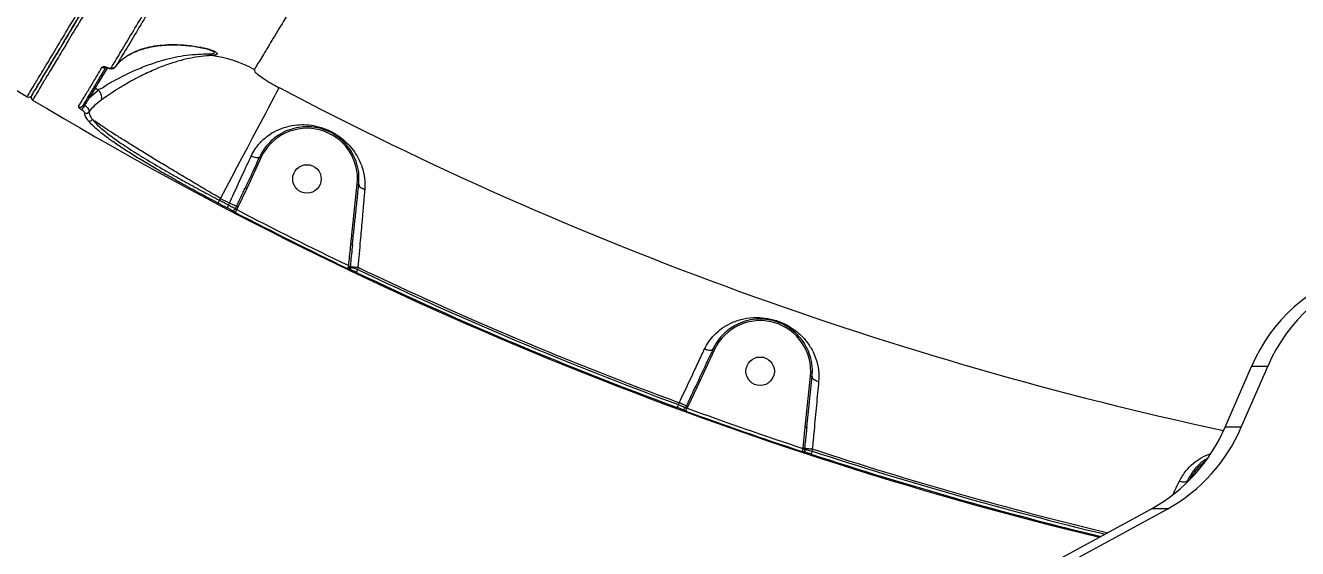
# Model space of a CAD drawing. Header units: millimetres. Extents: x -10374 to 11119, y -8221 to 9433.
# Drawn here: x -873.7 to -471.5, y -2651.2 to -2485.7 of the extents above; entities that cross this region are included whole.
import ezdxf

# ---------------------------------------------------------------- set-up
doc = ezdxf.new("R2010")
doc.units = ezdxf.units.MM
for name, color, linetype in [('DIKOM_ОБЪЕКТ', 7, 'Continuous'), ('DIKOM_РАЗМЕР_ЗОНА', 7, 'Continuous'), ('DIKOM_РАЗМЕР_ОБЪЕКТА', 7, 'Continuous')]:
    doc.layers.add(name, color=color, linetype=linetype)
doc.styles.add('style1', font='arial.ttf', dxfattribs={"width": 0.8})
doc.dimstyles.new('1-50', dxfattribs={"dimtxt": 300, "dimasz": 200, "dimexe": 100, "dimexo": 0, "dimgap": 100, "dimtad": 0, "dimdec": 0, "dimtxsty": 'style1', "dimcen": 0, "dimclrd": 7, "dimclre": 7, "dimadec": 1, "dimazin": 2, "dimtfac": 1, "dimtdec": 0, "dimtmove": 1, "dimatfit": 3, "dimfxl": 0, "dimlwd": 25, "dimlwe": 18, "dimarcsym": 0})

# ---------------------------------------------------------------- blocks, each defined once
blk = doc.blocks.new('*D16')
at = {"layer": 'Defpoints', "color": 0, "transparency": 16777216}
for p in [(-9045.1, 5161.67), (3694.49, 5161.67), (1813.16, -6719.94)]:
    blk.add_point(p, dxfattribs=at)
at = {"layer": 'DIKOM_РАЗМЕР_ОБЪЕКТА', "color": 7, "lineweight": 18, "transparency": 16777216}
for p, q in [((3694.49, 5161.67), (-9145.1, 5161.67)), ((1813.16, -6719.94), (-9145.1, -6719.94))]:
    blk.add_line(p, q, dxfattribs=at)
at = {"layer": 'DIKOM_РАЗМЕР_ОБЪЕКТА', "color": 7, "lineweight": 25, "transparency": 16777216}
for p, q in [((-9045.1, 4961.67), (-9045.1, -0.45)), ((-9045.1, -6519.94), (-9045.1, -1080.23))]:
    blk.add_line(p, q, dxfattribs=at)
at = {"layer": 'DIKOM_РАЗМЕР_ОБЪЕКТА', "color": 7, "transparency": 16777216}
for points in [[(-9078.43, 4961.67), (-9011.76, 4961.67), (-9045.1, 5161.67)], [(-9078.43, -6519.94), (-9011.76, -6519.94), (-9045.1, -6719.94)]]:
    blk.add_solid(points, dxfattribs=at)
at = {"layer": 'DIKOM_РАЗМЕР_ОБЪЕКТА', "color": 0, "transparency": 16777216, "insert": (-9045.1, -540.34), "char_height": 300, "attachment_point": 5, "rotation": 90, "style": 'style1'}
blk.add_mtext('11900', dxfattribs=at)
blk = doc.blocks.new('*D13')
at = {"layer": 'Defpoints', "color": 0, "transparency": 16777216}
for p in [(-10176.97, 7112.81), (3082.33, 7112.81), (2015.48, -8221.4)]:
    blk.add_point(p, dxfattribs=at)
at = {"layer": 'DIKOM_РАЗМЕР_ЗОНА', "color": 7, "lineweight": 18, "transparency": 16777216}
for p, q in [((3082.33, 7112.81), (-10276.97, 7112.81)), ((2015.48, -8221.4), (-10276.97, -8221.4))]:
    blk.add_line(p, q, dxfattribs=at)
at = {"layer": 'DIKOM_РАЗМЕР_ЗОНА', "color": 7, "lineweight": 25, "transparency": 16777216}
for p, q in [((-10176.97, 6912.81), (-10176.97, -14.41)), ((-10176.97, -8021.4), (-10176.97, -1094.19))]:
    blk.add_line(p, q, dxfattribs=at)
at = {"layer": 'DIKOM_РАЗМЕР_ЗОНА', "color": 7, "transparency": 16777216}
for points in [[(-10210.3, 6912.81), (-10143.64, 6912.81), (-10176.97, 7112.81)], [(-10210.3, -8021.4), (-10143.64, -8021.4), (-10176.97, -8221.4)]]:
    blk.add_solid(points, dxfattribs=at)
at = {"layer": 'DIKOM_РАЗМЕР_ЗОНА', "color": 0, "transparency": 16777216, "insert": (-10176.97, -554.3), "char_height": 300, "attachment_point": 5, "rotation": 90, "style": 'style1'}
blk.add_mtext('15300', dxfattribs=at)

msp = doc.modelspace()

# ---------------------------------------------------------------- linework, layer by layer
at = {"layer": 'DIKOM_ОБЪЕКТ', "color": 7, "linetype": 'Continuous', "lineweight": 15}
for p, q in [((-843.68, -2497.04), (-843.61, -2496.98)), ((-851.64, -2505.57), (-853.49, -2508.64)), ((-853.49, -2508.64), (-850.64, -2506.17)), ((-850.64, -2506.17), (-851.64, -2505.57)), ((-850.64, -2506.17), (-850.64, -2506.18)), ((-799.14, -2527.45), (-803.71, -2537.29)), ((-803.71, -2537.29), (-806.49, -2543.17)), ((-770.8, -2555.06), (-768.75, -2535.88)), ((-811.95, -2540.47), (-812.29, -2541.04)), ((-809.45, -2542.53), (-809.18, -2541.93)), ((-807.27, -2543.67), (-806.94, -2542.97)), ((-806.49, -2543.17), (-806.87, -2543.98)), ((-770.99, -2561.97), (-771.02, -2562.2)), ((-768.54, -2562.23), (-768.62, -2562.92)), ((-655.86, -2588.27), (-661.49, -2600.4)), ((-494.41, -2612.79), (-486.05, -2593.59)), ((-489.28, -2612.79), (-480.92, -2593.59)), ((-480.92, -2593.59), (-486.05, -2593.59)), ((-627.18, -2612.75), (-625.47, -2596.7)), ((-661.49, -2600.4), (-664.28, -2606.29)), ((-667.24, -2605.65), (-666.96, -2605.05)), ((-664.97, -2606.62), (-664.72, -2606.08)), ((-664.28, -2606.29), (-664.49, -2606.76)), ((-627.84, -2619.37), (-627.18, -2612.75)), ((-489.28, -2612.79), (-494.41, -2612.79)), ((-627.85, -2619.5), (-627.84, -2619.37)), ((-627.35, -2619.42), (-627.39, -2619.82)), ((-624.9, -2619.68), (-624.97, -2620.35)), ((-506.31, -2629.66), (-506.55, -2630.17)), ((-547.23, -2654.76), (-517.68, -2638.6)), ((-542.1, -2654.76), (-512.55, -2638.6)), ((-512.55, -2638.6), (-517.68, -2638.6))]:
    msp.add_line(p, q, dxfattribs=at)
at = {"layer": 'DIKOM_ОБЪЕКТ', "color": 7, "linetype": 'Continuous', "lineweight": 15, "flags": 128}
for points in [[(-847.82, -2499.21), (-848.69, -2500.65), (-849.78, -2502.47), (-850.77, -2504.13), (-851.64, -2505.57)], [(-811.95, -2540.47), (-810.17, -2537.1), (-808.41, -2533.75), (-806.68, -2530.47), (-805, -2527.28), (-803.38, -2524.2), (-801.84, -2521.28), (-800.39, -2518.53), (-799.05, -2515.98), (-797.82, -2513.66), (-796.73, -2511.58), (-795.77, -2509.76), (-794.96, -2508.22), (-794.31, -2506.98), (-793.81, -2506.04), (-793.48, -2505.42)], [(-768.75, -2535.88), (-768.66, -2535.89), (-768.56, -2535.9), (-768.48, -2535.91), (-768.4, -2535.92), (-768.34, -2535.92), (-768.29, -2535.93), (-768.27, -2535.93), (-768.26, -2535.93)], [(-809.45, -2542.53), (-809.54, -2542.7), (-809.63, -2542.86), (-809.71, -2543.01), (-809.78, -2543.14), (-809.83, -2543.25), (-809.88, -2543.33), (-809.91, -2543.39), (-809.92, -2543.41)], [(-806.94, -2542.97), (-807.04, -2542.92), (-807.21, -2542.84), (-807.43, -2542.74), (-807.71, -2542.61), (-808.04, -2542.46), (-808.4, -2542.29), (-808.78, -2542.11), (-809.18, -2541.93)], [(-806.87, -2543.98), (-806.96, -2544.15), (-807.04, -2544.31), (-807.12, -2544.47), (-807.19, -2544.6), (-807.25, -2544.71), (-807.29, -2544.79), (-807.32, -2544.85), (-807.33, -2544.87)], [(-806.49, -2543.17), (-806.57, -2543.14), (-806.65, -2543.1), (-806.72, -2543.07), (-806.79, -2543.04), (-806.84, -2543.01), (-806.89, -2542.99), (-806.92, -2542.98), (-806.94, -2542.97)], [(-770.8, -2555.06), (-770.7, -2555.07), (-770.61, -2555.08), (-770.52, -2555.09), (-770.44, -2555.09), (-770.38, -2555.1), (-770.34, -2555.11), (-770.31, -2555.11), (-770.3, -2555.11)], [(-771.25, -2561.94), (-771.3, -2562.1), (-771.34, -2562.26), (-771.36, -2562.41), (-771.36, -2562.54), (-771.35, -2562.66), (-771.32, -2562.76), (-771.27, -2562.84), (-771.21, -2562.89)], [(-771.25, -2561.94), (-771.2, -2561.95), (-771.16, -2561.95), (-771.12, -2561.96), (-771.08, -2561.96), (-771.05, -2561.96), (-771.03, -2561.96), (-771.01, -2561.97), (-770.99, -2561.97)], [(-770.99, -2561.97), (-770.88, -2561.98), (-770.7, -2562), (-770.45, -2562.03), (-770.15, -2562.06), (-769.79, -2562.1), (-769.4, -2562.14), (-768.98, -2562.18), (-768.54, -2562.23)], [(-655.86, -2588.27), (-655.95, -2588.23), (-656.03, -2588.19), (-656.11, -2588.16), (-656.18, -2588.12), (-656.23, -2588.1), (-656.28, -2588.08), (-656.3, -2588.07), (-656.31, -2588.06)], [(-625.47, -2596.7), (-625.37, -2596.71), (-625.28, -2596.72), (-625.19, -2596.73), (-625.12, -2596.74), (-625.06, -2596.75), (-625.01, -2596.75), (-624.98, -2596.75), (-624.97, -2596.75)], [(-661.49, -2600.4), (-661.58, -2600.35), (-661.66, -2600.31), (-661.74, -2600.28), (-661.81, -2600.25), (-661.87, -2600.22), (-661.91, -2600.2), (-661.93, -2600.19), (-661.94, -2600.18)], [(-667.24, -2605.65), (-667.3, -2605.82), (-667.37, -2606), (-667.43, -2606.16), (-667.48, -2606.3), (-667.52, -2606.41), (-667.55, -2606.5), (-667.57, -2606.56), (-667.58, -2606.58)], [(-664.72, -2606.08), (-664.82, -2606.04), (-664.99, -2605.96), (-665.21, -2605.86), (-665.49, -2605.73), (-665.82, -2605.57), (-666.18, -2605.41), (-666.56, -2605.23), (-666.96, -2605.05)], [(-627.18, -2612.75), (-627.08, -2612.76), (-626.99, -2612.77), (-626.9, -2612.78), (-626.83, -2612.79), (-626.76, -2612.8), (-626.72, -2612.8), (-626.69, -2612.8), (-626.68, -2612.8)], [(-627.35, -2619.42), (-627.24, -2619.43), (-627.06, -2619.45), (-626.81, -2619.48), (-626.5, -2619.51), (-626.15, -2619.55), (-625.75, -2619.59), (-625.33, -2619.63), (-624.9, -2619.68)], [(-624.97, -2620.35), (-625.03, -2620.53), (-625.09, -2620.7), (-625.14, -2620.87), (-625.19, -2621.01), (-625.22, -2621.13), (-625.25, -2621.22), (-625.27, -2621.27), (-625.28, -2621.3)]]:
    msp.add_lwpolyline(points, dxfattribs=at)
at = {"layer": 'DIKOM_ОБЪЕКТ', "color": 7, "linetype": 'Continuous', "lineweight": 15}
for centre in [(-784.67, -2534.28), (-641.39, -2595.1)]:
    msp.add_circle(centre, 4.5, dxfattribs=at)
for centre, radius, start, end in [((-249.06, -1471.64), 1210, 208.04739, 238.95261), ((-814.45, -2493.44), 1.87, 224.5844, 255.3595), ((-820.52, -2535.3), 40.44, 61.6761, 82.0483), ((-848.89, -2498.11), 1, 239.0024, 301.8079), ((-847.83, -2499), 0.0772, 171.8259, 232.6207), ((-845.95, -2498.17), 0.977, 238.3737, 324.91), ((-851.45, -2505.16), 0.454, 157.2264, 245.4291), ((-249.06, -1471.64), 1168.37, 242.22698, 257.85395), ((-872.59, -2507.44), 1, 238.9526, 329), ((-872.59, -2507.44), 1, 238.9348, 329.016), ((-870.88, -2508.47), 1, 149, 239.0474), ((-870.88, -2508.47), 1, 149.0264, 239.0226), ((-249.06, -1471.64), 1210, 239.04739, 256.37406), ((-853.3, -2508.23), 0.454, 157.1991, 245.3758), ((-856.4, -2510.6), 0.994, 239.3135, 328.5977), ((-857.89, -2509.96), 3.1, 308.5223, 341.3736), ((-854.42, -2512.46), 1.01, 240.3154, 326.2404), ((-853.34, -2514.97), 1.02, 243.6083, 327.7198), ((-784.67, -2534.28), 16, 354.2734, 154.7266), ((-713.6, -2342.7), 203.59, 245.0143, 245.155), ((-654.75, -2216.01), 354.14, 245.0442, 245.1251), ((-958.22, -2464.78), 164.65, 332.0625, 332.4102), ((-249.06, -1471.64), 1208.65, 242.22521, 242.37685), ((-249.06, -1471.64), 1208, 242.22698, 242.37538), ((-249.06, -1471.64), 1209.65, 242.22521, 242.37685), ((-808.18, -2543.25), 1, 243.2943, 334.975), ((-249.06, -1471.64), 1209.75, 242.51743, 244.39379), ((-249.06, -1471.64), 1208.75, 242.51743, 244.39379), ((-708.4, -2592.45), 70.17, 153.9805, 154.7966), ((-770.03, -2562.31), 0.995, 173.4743, 243.8341), ((-1171.07, -2371.83), 445.52, 334.4712, 334.5997), ((-249.06, -1471.64), 1209.65, 244.54093, 249.75788), ((-249.06, -1471.64), 1208.65, 244.54093, 249.75788), ((-249.06, -1471.64), 1208, 244.52992, 249.76044), ((-437.46, -2614.14), 52.77, 106.3818, 157.0723), ((-432.33, -2614.14), 52.77, 106.3818, 157.0723), ((-641.39, -2595.1), 16, 354.2734, 154.7266), ((-665.88, -2606.2), 0.999, 250.5997, 335.1371), ((-933.74, -2508.66), 286.56, 339.7815, 339.9814), ((-249.06, -1471.64), 1209.75, 249.89821, 251.73697), ((-605.59, -2479.31), 139.88, 244.9942, 245.1962), ((-249.06, -1471.64), 1208.75, 249.89821, 251.73697), ((-543.74, -2591.7), 53.65, 299.0605, 336.8469), ((-538.62, -2591.69), 53.66, 299.0615, 336.8447), ((-190.7, -2764.34), 460.52, 161.6693, 161.7936), ((-657.7, -2902), 284.21, 83.8702, 83.9696), ((-626.4, -2619.93), 0.998, 173.6821, 251.0991), ((-249.06, -1471.64), 1209.65, 251.87943, 256.392), ((-249.06, -1471.64), 1208.65, 251.87943, 256.44411), ((-249.06, -1471.64), 1208, 251.87275, 256.47859), ((-491.39, -2636.7), 16, 125.5067, 153.3995), ((-516.07, -2651.11), 23.56, 64.6402, 65.5455)]:
    msp.add_arc(centre, radius, start, end, dxfattribs=at)
for points, knots in [([(-873.11, -2508.29), (-873.08, -2508.25), (-873, -2508.12), (-872.33, -2506.99), (-870.92, -2504.65), (-868.83, -2501.17), (-866.04, -2496.53), (-862.55, -2490.72), (-858.43, -2483.86), (-853.71, -2476.01), (-848.43, -2467.22), (-842.51, -2457.37), (-835.94, -2446.43), (-828.73, -2434.43), (-821.03, -2421.61), (-812.88, -2408.06), (-804.34, -2393.84), (-795.25, -2378.72), (-785.64, -2362.72), (-775.52, -2345.88), (-765.23, -2328.76), (-754.84, -2311.46), (-744.4, -2294.08), (-733.61, -2276.13), (-722.5, -2257.64), (-711.09, -2238.65), (-699.48, -2219.33), (-687.7, -2199.73), (-675.79, -2179.9), (-663.7, -2159.78), (-651.48, -2139.44), (-639.15, -2118.92), (-627, -2098.7), (-615.06, -2078.82), (-603.36, -2059.35), (-591.71, -2039.97), (-580.16, -2020.74), (-568.75, -2001.75), (-558.37, -1984.48), (-551.93, -1973.77), (-549.08, -1969.03)], [0, 0, 0, 0, 0.015651, 0.042167, 0.068704, 0.09522, 0.122506, 0.149814, 0.177101, 0.203617, 0.230153, 0.256669, 0.283955, 0.311264, 0.33855, 0.365066, 0.391602, 0.418118, 0.445404, 0.472713, 0.499999, 0.52556, 0.551139, 0.576701, 0.60295, 0.629218, 0.655467, 0.681983, 0.708519, 0.735035, 0.762322, 0.78963, 0.816916, 0.843432, 0.869969, 0.896485, 0.923771, 0.951079, 0.978366, 1, 1, 1, 1]), ([(-871.74, -2507.95), (-871.71, -2507.91), (-871.63, -2507.78), (-870.94, -2506.63), (-869.49, -2504.22), (-867.36, -2500.67), (-864.57, -2496.03), (-861.13, -2490.3), (-857.05, -2483.51), (-852.32, -2475.63), (-846.95, -2466.7), (-840.98, -2456.77), (-834.43, -2445.87), (-827.34, -2434.05), (-819.7, -2421.36), (-811.55, -2407.78), (-802.88, -2393.35), (-793.74, -2378.14), (-784.17, -2362.22), (-774.21, -2345.64), (-763.9, -2328.47), (-753.23, -2310.72), (-742.24, -2292.43), (-730.96, -2273.66), (-719.45, -2254.5), (-707.76, -2235.04), (-695.92, -2215.34), (-683.95, -2195.42), (-671.87, -2175.32), (-659.72, -2155.1), (-647.57, -2134.87), (-635.46, -2114.72), (-624.19, -2095.96), (-613.77, -2078.62), (-604.19, -2062.68), (-594.72, -2046.92), (-585.27, -2031.18), (-575.86, -2015.52), (-566.52, -1999.98), (-557.36, -1984.74), (-551.44, -1974.89), (-548.48, -1969.97)], [0, 0, 0, 0, 0.015652, 0.042489, 0.069411, 0.096375, 0.12334, 0.150262, 0.177099, 0.203936, 0.230857, 0.257822, 0.284787, 0.311708, 0.338545, 0.365382, 0.392304, 0.419269, 0.446234, 0.473155, 0.499992, 0.526829, 0.553751, 0.580716, 0.60768, 0.634602, 0.661439, 0.688276, 0.715198, 0.742163, 0.769127, 0.796049, 0.822886, 0.844632, 0.8664, 0.888169, 0.909915, 0.932423, 0.954957, 0.977491, 1, 1, 1, 1]), ([(-548.48, -1969.97), (-551.32, -1974.7), (-557.69, -1985.29), (-567.93, -2002.33), (-579.15, -2021), (-590.63, -2040.11), (-602.31, -2059.56), (-614.15, -2079.25), (-626.1, -2099.14), (-638.15, -2119.19), (-650.27, -2139.36), (-662.42, -2159.6), (-674.56, -2179.79), (-686.62, -2199.87), (-698.42, -2219.5), (-709.94, -2238.67), (-721.17, -2257.36), (-732.22, -2275.76), (-743.06, -2293.8), (-753.63, -2311.38), (-764.02, -2328.68), (-774.21, -2345.64), (-784.17, -2362.22), (-793.74, -2378.14), (-802.88, -2393.35), (-811.55, -2407.78), (-819.7, -2421.36), (-827.34, -2434.05), (-834.43, -2445.87), (-840.98, -2456.77), (-846.95, -2466.7), (-852.32, -2475.63), (-856.75, -2483.01), (-860.37, -2489.04), (-863.31, -2493.93), (-865.82, -2498.11), (-867.93, -2501.61), (-869.6, -2504.39), (-870.81, -2506.4), (-871.57, -2507.68), (-871.68, -2507.86), (-871.74, -2507.95)], [0, 0, 0, 0, 0.021635, 0.048472, 0.075394, 0.102359, 0.129323, 0.156245, 0.183082, 0.209919, 0.236841, 0.263805, 0.29077, 0.317692, 0.344529, 0.370377, 0.3963, 0.422262, 0.448224, 0.474147, 0.499995, 0.526832, 0.553754, 0.580718, 0.607683, 0.634605, 0.661441, 0.688278, 0.7152, 0.742165, 0.769129, 0.796051, 0.822888, 0.844633, 0.866402, 0.88817, 0.909915, 0.932424, 0.954958, 0.977491, 1, 1, 1, 1]), ([(-547.37, -1970.05), (-549.43, -1973.48), (-555.01, -1982.77), (-564.4, -1998.39), (-575.58, -2017.01), (-587.04, -2036.08), (-598.71, -2055.5), (-610.54, -2075.19), (-622.49, -2095.08), (-634.55, -2115.15), (-646.69, -2135.35), (-658.88, -2155.63), (-671.05, -2175.9), (-683.15, -2196.04), (-695.15, -2216.01), (-707.02, -2235.76), (-718.74, -2255.27), (-730.28, -2274.48), (-741.59, -2293.29), (-752.6, -2311.63), (-763.3, -2329.42), (-773.64, -2346.63), (-783.62, -2363.24), (-793.21, -2379.21), (-802.37, -2394.45), (-811.06, -2408.91), (-819.24, -2422.52), (-826.89, -2435.25), (-834, -2447.09), (-840.57, -2458.02), (-846.55, -2467.98), (-851.93, -2476.93), (-856.45, -2484.45), (-860.21, -2490.71), (-863.3, -2495.86), (-865.92, -2500.21), (-868.03, -2503.73), (-869.64, -2506.41), (-870.73, -2508.22), (-871.3, -2509.16), (-871.37, -2509.28), (-871.39, -2509.33)], [0, 0, 0, 0, 0.015653, 0.04249, 0.069411, 0.096376, 0.123341, 0.150263, 0.1771, 0.203937, 0.230859, 0.257823, 0.284788, 0.31171, 0.338547, 0.365384, 0.392306, 0.41927, 0.446235, 0.473157, 0.499994, 0.526831, 0.553752, 0.580717, 0.607682, 0.634604, 0.661441, 0.688278, 0.715199, 0.742164, 0.769129, 0.79605, 0.822887, 0.845967, 0.869168, 0.892397, 0.915626, 0.938828, 0.961588, 0.984348, 1, 1, 1, 1]), ([(-533.72, -2060.52), (-536.82, -2065.54), (-543.02, -2075.6), (-552.5, -2091.01), (-562.09, -2106.61), (-571.9, -2122.6), (-581.93, -2138.94), (-592.14, -2155.62), (-602.38, -2172.35), (-612.95, -2189.65), (-623.85, -2207.5), (-635.04, -2225.83), (-646.14, -2244.05), (-657.11, -2262.06), (-667.9, -2279.78), (-678.45, -2297.12), (-688.75, -2314.06), (-698.78, -2330.57), (-708.53, -2346.63), (-717.96, -2362.15), (-727.01, -2377.07), (-735.66, -2391.32), (-743.87, -2404.87), (-751.65, -2417.7), (-758.99, -2429.8), (-765.84, -2441.1), (-772.18, -2451.56), (-778.08, -2461.31), (-783.5, -2470.26), (-788.4, -2478.35), (-792.66, -2485.39), (-796.25, -2491.32), (-799.23, -2496.23), (-800.63, -2498.54), (-801.33, -2499.7)], [0, 0, 0, 0, 0.027767, 0.055566, 0.083366, 0.111132, 0.140037, 0.16898, 0.197923, 0.226828, 0.258637, 0.290548, 0.32251, 0.354472, 0.386382, 0.418191, 0.449896, 0.4817, 0.513556, 0.545411, 0.577215, 0.608919, 0.640547, 0.672276, 0.704055, 0.735834, 0.767563, 0.799191, 0.832594, 0.866026, 0.899429, 0.932943, 0.966486, 1, 1, 1, 1]), ([(-846.47, -2499), (-845.47, -2497.34), (-843.47, -2494.01), (-839.99, -2488.23), (-836.2, -2481.92), (-833.36, -2477.2), (-831.95, -2474.84)], [0, 0, 0, 0, 0.249097, 0.498194, 0.749096, 1, 1, 1, 1]), ([(-830.67, -2474.63), (-832.07, -2476.96), (-834.88, -2481.64), (-838.66, -2487.93), (-842.14, -2493.72), (-844.15, -2497.06), (-845.15, -2498.73)], [0, 0, 0, 0, 0.249097, 0.498194, 0.749097, 1, 1, 1, 1]), ([(-845.15, -2498.73), (-844.69, -2498.15), (-843.72, -2496.96), (-841.8, -2495.45), (-839.48, -2494.14), (-836.78, -2493.09), (-833.75, -2492.34), (-830.43, -2491.88), (-826.78, -2491.73), (-822.73, -2491.9), (-819.58, -2492.42), (-818, -2492.67)], [0, 0, 0, 0, 0.107956, 0.221263, 0.33457, 0.449782, 0.564984, 0.67207, 0.779127, 0.889619, 1, 1, 1, 1]), ([(-842.21, -2495.86), (-841.71, -2495.53), (-840.65, -2494.83), (-838.67, -2493.91), (-836.4, -2493.1), (-833.92, -2492.5), (-831.29, -2492.09), (-828.51, -2491.89), (-825.75, -2491.86), (-823.08, -2492.01), (-820.71, -2492.26), (-819.12, -2492.54), (-818.43, -2492.66)], [0, 0, 0, 0, 0.104907, 0.224887, 0.345692, 0.46108, 0.571612, 0.677406, 0.779329, 0.863575, 0.940782, 1, 1, 1, 1]), ([(-818, -2492.67), (-818.03, -2492.68), (-818.18, -2492.7), (-818.32, -2492.67), (-818.42, -2492.64)], [0, 0, 0, 0, 0.210357, 1, 1, 1, 1]), ([(-818.41, -2492.69), (-818.04, -2492.76), (-817.19, -2492.91), (-816.09, -2493.21), (-815.19, -2493.52), (-814.68, -2493.73), (-814.45, -2493.86), (-814.45, -2493.86), (-814.45, -2493.86)], [0, 0, 0, 0, 0.199142, 0.459589, 0.674429, 0.84991, 0.991522, 1, 1, 1, 1]), ([(-818, -2492.67), (-816.9, -2492.94), (-815.37, -2493.3), (-813.95, -2493.91), (-813.21, -2494.33), (-812.9, -2494.75), (-813.35, -2495.1), (-814.34, -2495.19), (-814.92, -2495.25)], [0, 0, 0, 0, 0.303071, 0.416424, 0.529516, 0.668755, 0.80854, 1, 1, 1, 1]), ([(-850.64, -2506.18), (-850.64, -2506.18), (-850.64, -2505.98), (-849.22, -2505.55), (-847.84, -2504.33), (-845.01, -2502.86), (-842.1, -2501.33), (-838.58, -2499.7), (-834.55, -2498.08), (-830.31, -2496.7), (-826.35, -2495.74), (-822.64, -2495.1), (-818.94, -2494.78), (-816.83, -2494.76), (-815.78, -2494.75)], [0, 0, 0, 0, 0.000011, 0.026507, 0.109106, 0.191779, 0.275171, 0.358633, 0.47322, 0.587934, 0.686267, 0.784624, 0.892486, 1, 1, 1, 1]), ([(-814.92, -2495.25), (-815.94, -2495.33), (-817.99, -2495.49), (-821.64, -2496.07), (-825.33, -2496.98), (-829.27, -2498.25), (-833.51, -2499.96), (-837.57, -2501.91), (-841.1, -2503.83), (-844.09, -2505.6), (-846.81, -2507.35), (-848.66, -2508.62), (-849.55, -2509.26), (-849.77, -2509.41)], [0, 0, 0, 0, 0.107136, 0.214582, 0.311345, 0.408087, 0.521758, 0.635291, 0.719257, 0.803171, 0.887815, 0.972401, 1, 1, 1, 1]), ([(-815.78, -2494.75), (-815.19, -2494.74), (-814.2, -2494.73), (-813.77, -2494.44), (-814.01, -2494.12), (-814.39, -2493.92), (-814.47, -2493.88)], [0, 0, 0, 0, 0.3843, 0.655406, 0.928204, 1, 1, 1, 1]), ([(-856.91, -2511.46), (-856.86, -2511.36), (-856.57, -2510.89), (-855.79, -2509.58), (-854.38, -2507.24), (-852.24, -2503.68), (-850.42, -2500.65), (-849.41, -2498.97)], [0, 0, 0, 0, 0.032167, 0.160836, 0.418397, 0.675957, 1, 1, 1, 1]), ([(-848.16, -2498.8), (-848.91, -2500.06), (-850.45, -2502.62), (-852.42, -2505.9), (-854.18, -2508.82), (-855.1, -2510.35), (-855.56, -2511.12)], [0, 0, 0, 0, 0.242268, 0.493921, 0.746961, 1, 1, 1, 1]), ([(-849.41, -2498.97), (-849.39, -2498.94), (-849.31, -2498.83), (-849.07, -2498.72), (-848.65, -2498.73), (-848.27, -2498.83), (-848.03, -2498.94), (-847.9, -2498.99)], [0, 0, 0, 0, 0.095078, 0.471983, 0.715815, 0.85722, 1, 1, 1, 1]), ([(-848.38, -2498.91), (-848.38, -2498.91), (-848.41, -2498.92), (-848.32, -2498.91), (-848.16, -2498.95), (-848.01, -2499), (-847.91, -2499.05), (-847.88, -2499.06)], [0, 0, 0, 0, 0.08385, 0.474112, 0.726554, 0.903804, 1, 1, 1, 1]), ([(-847.9, -2498.99), (-847.79, -2499.04), (-847.55, -2499.15), (-847.18, -2499.24), (-846.78, -2499.25), (-846.56, -2499.14), (-846.48, -2499.03), (-846.47, -2499)], [0, 0, 0, 0, 0.145714, 0.290063, 0.532175, 0.909806, 1, 1, 1, 1]), ([(-847.75, -2499.11), (-847.65, -2499.16), (-847.34, -2499.3), (-846.82, -2499.42), (-846.21, -2499.43), (-845.63, -2499.22), (-845.23, -2498.93), (-845.15, -2498.72), (-845.15, -2498.7)], [0, 0, 0, 0, 0.101056, 0.281774, 0.511468, 0.753534, 0.982748, 1, 1, 1, 1]), ([(-801.33, -2499.7), (-801.32, -2499.89), (-801.3, -2500.28), (-800.01, -2501.43), (-797.98, -2502.85), (-795.67, -2504.24), (-794.11, -2505.08), (-793.48, -2505.42)], [0, 0, 0, 0, 0.209905, 0.42289, 0.638269, 0.855339, 1, 1, 1, 1]), ([(-853.49, -2508.64), (-853.6, -2508.82), (-854.1, -2509.58), (-854.58, -2510.35), (-854.95, -2510.95)], [0, 0, 0, 0, 0.234322, 1, 1, 1, 1]), ([(-849.77, -2509.41), (-850.48, -2509.96), (-851.9, -2511.05), (-853.02, -2512.36), (-853.58, -2513.02)], [0, 0, 0, 0, 0.497861, 1, 1, 1, 1]), ([(-849.77, -2509.41), (-849.75, -2509.38), (-849.69, -2509.26), (-849.56, -2508.92), (-849.49, -2508.32), (-849.66, -2507.53), (-850.05, -2506.77), (-850.44, -2506.37), (-850.64, -2506.18)], [0, 0, 0, 0, 0.034302, 0.136524, 0.352412, 0.568298, 0.784186, 1, 1, 1, 1]), ([(-855.96, -2512.38), (-855.99, -2512.36), (-856.14, -2512.26), (-856.41, -2512.07), (-856.71, -2511.82), (-856.92, -2511.59), (-856.92, -2511.5), (-856.91, -2511.46)], [0, 0, 0, 0, 0.049098, 0.217938, 0.426712, 0.702245, 1, 1, 1, 1]), ([(-854.92, -2513.34), (-854.93, -2513.29), (-854.96, -2513.18), (-855.2, -2512.93), (-855.54, -2512.65), (-855.82, -2512.47), (-855.96, -2512.38)], [0, 0, 0, 0, 0.297483, 0.58905, 0.802811, 1, 1, 1, 1]), ([(-855.56, -2511.12), (-855.52, -2511.07), (-855.46, -2510.99), (-855.31, -2510.92), (-855.16, -2510.9), (-855.05, -2510.91), (-854.99, -2510.93), (-854.96, -2510.94), (-854.95, -2510.95)], [0, 0, 0, 0, 0.348186, 0.649132, 0.844385, 0.934273, 0.969664, 1, 1, 1, 1]), ([(-854.95, -2510.95), (-854.74, -2511.11), (-854.31, -2511.43), (-853.82, -2512), (-853.51, -2512.58), (-853.56, -2512.88), (-853.58, -2513.02)], [0, 0, 0, 0, 0.214679, 0.434781, 0.718812, 1, 1, 1, 1]), ([(-853.79, -2515.88), (-854.14, -2515.39), (-854.84, -2514.42), (-854.89, -2513.7), (-854.92, -2513.34)], [0, 0, 0, 0, 0.496492, 1, 1, 1, 1]), ([(-853.58, -2513.02), (-853.56, -2513.37), (-853.51, -2514.07), (-852.82, -2515.03), (-852.48, -2515.51)], [0, 0, 0, 0, 0.496485, 1, 1, 1, 1]), ([(-812.75, -2541.92), (-814.69, -2540.9), (-818.57, -2538.84), (-823.98, -2535.87), (-828.95, -2533.07), (-833.44, -2530.47), (-837.64, -2527.95), (-841.49, -2525.54), (-844.94, -2523.26), (-847.95, -2521.12), (-850.45, -2519.17), (-852.47, -2517.39), (-853.35, -2516.38), (-853.79, -2515.88)], [0, 0, 0, 0, 0.102186, 0.204365, 0.29249, 0.380892, 0.469011, 0.557401, 0.646077, 0.734466, 0.822882, 0.91158, 1, 1, 1, 1]), ([(-811.95, -2540.47), (-813.53, -2539.54), (-816.7, -2537.69), (-821.39, -2534.9), (-825.99, -2532.16), (-830.42, -2529.49), (-834.62, -2526.94), (-838.54, -2524.53), (-842.13, -2522.3), (-845.34, -2520.27), (-848.11, -2518.49), (-850.41, -2516.96), (-851.76, -2516.02), (-852.36, -2515.59), (-852.48, -2515.51)], [0, 0, 0, 0, 0.087442, 0.174885, 0.263313, 0.352018, 0.440443, 0.52975, 0.619337, 0.70864, 0.798551, 0.888752, 0.978659, 1, 1, 1, 1]), ([(-852.48, -2515.51), (-851.81, -2516.26), (-850.8, -2517.39), (-848.64, -2519.21), (-846.14, -2521.15), (-843.07, -2523.28), (-839.55, -2525.57), (-835.74, -2527.94), (-831.54, -2530.44), (-827.06, -2533), (-822.93, -2535.32), (-818, -2538.02), (-814.2, -2540.03), (-812.29, -2541.04)], [0, 0, 0, 0, 0.130741, 0.198064, 0.265384, 0.396117, 0.46345, 0.530787, 0.661198, 0.728349, 0.795496, 0.896895, 1, 1, 1, 1]), ([(-802.33, -2527.09), (-801.95, -2526.36), (-801.19, -2524.9), (-799.47, -2522.7), (-797.18, -2520.6), (-794.26, -2518.84), (-791.1, -2517.66), (-787.94, -2517.11), (-784.86, -2517.07), (-781.81, -2517.49), (-779.06, -2518.33), (-776.83, -2519.37), (-775.2, -2520.32), (-773.68, -2521.41), (-772.01, -2522.85), (-770.36, -2524.66), (-768.61, -2527.22), (-767.18, -2530.36), (-766.33, -2533.93), (-766.38, -2536.38), (-766.4, -2537.5)], [0, 0, 0, 0, 0.045077, 0.090179, 0.158888, 0.227684, 0.298401, 0.369111, 0.425048, 0.480816, 0.54082, 0.571381, 0.601955, 0.634464, 0.667029, 0.719848, 0.772771, 0.852884, 0.932986, 1, 1, 1, 1]), ([(-768.26, -2535.94), (-768.26, -2535.93), (-768.26, -2534.9), (-768.09, -2532.7), (-768.78, -2529.47), (-769.95, -2526.65), (-771.43, -2524.34), (-772.83, -2522.73), (-774.27, -2521.44), (-775.81, -2520.31), (-777.29, -2519.5), (-779.24, -2518.66), (-781.4, -2518.03), (-784.05, -2517.73), (-786.75, -2517.84), (-789.53, -2518.41), (-792.32, -2519.56), (-794.92, -2521.23), (-796.98, -2523.17), (-798.52, -2525.23), (-799.29, -2526.54), (-799.6, -2527.24), (-799.6, -2527.24)], [0, 0, 0, 0, 0.00005, 0.068789, 0.150685, 0.232577, 0.285125, 0.337534, 0.368494, 0.399365, 0.443488, 0.455883, 0.512444, 0.567508, 0.622782, 0.694929, 0.767099, 0.837762, 0.908341, 0.954171, 0.999977, 1, 1, 1, 1]), ([(-809.18, -2541.93), (-808.25, -2539.91), (-806.36, -2535.82), (-804.07, -2530.85), (-802.76, -2528.01), (-802.33, -2527.09)], [0, 0, 0, 0, 0.395871, 0.803215, 1, 1, 1, 1]), ([(-799.6, -2527.24), (-800.05, -2528.22), (-801.01, -2530.29), (-802.54, -2533.58), (-803.62, -2535.91), (-804.17, -2537.08)], [0, 0, 0, 0, 0.309351, 0.653211, 1, 1, 1, 1]), ([(-799.6, -2527.24), (-799.67, -2527.34), (-799.82, -2527.52), (-800.34, -2527.61), (-801.01, -2527.55), (-801.67, -2527.37), (-802.11, -2527.19), (-802.29, -2527.11), (-802.33, -2527.09)], [0, 0, 0, 0, 0.212334, 0.424719, 0.637051, 0.849433, 0.965553, 1, 1, 1, 1]), ([(-806.94, -2542.97), (-806.8, -2542.66), (-806.1, -2541.15), (-805.16, -2539.2), (-804.38, -2537.54), (-804.17, -2537.08)], [0, 0, 0, 0, 0.153666, 0.768309, 1, 1, 1, 1]), ([(-770.3, -2555.11), (-770.14, -2553.64), (-769.83, -2550.69), (-769.32, -2545.96), (-768.79, -2540.94), (-768.44, -2537.61), (-768.26, -2535.93)], [0, 0, 0, 0, 0.216069, 0.434107, 0.714764, 1, 1, 1, 1]), ([(-766.4, -2537.5), (-766.54, -2539.07), (-766.81, -2542.23), (-767.28, -2547.71), (-767.74, -2553.01), (-768.17, -2557.98), (-768.42, -2560.81), (-768.54, -2562.23)], [0, 0, 0, 0, 0.210645, 0.424749, 0.676212, 0.8374, 1, 1, 1, 1]), ([(-768.26, -2535.94), (-768.25, -2536.09), (-768.22, -2536.41), (-767.83, -2536.87), (-767.26, -2537.23), (-766.73, -2537.42), (-766.45, -2537.49), (-766.4, -2537.5)], [0, 0, 0, 0, 0.246217, 0.492426, 0.738664, 0.958009, 1, 1, 1, 1]), ([(-808.63, -2544.14), (-808.66, -2544.12), (-808.74, -2544.06), (-809.02, -2543.9), (-809.4, -2543.69), (-809.72, -2543.51), (-809.89, -2543.42), (-809.92, -2543.41)], [0, 0, 0, 0, 0.240755, 0.481374, 0.722132, 0.962847, 1, 1, 1, 1]), ([(-809.45, -2542.53), (-809.42, -2542.55), (-809.13, -2542.69), (-808.59, -2542.96), (-807.95, -2543.3), (-807.46, -2543.56), (-807.33, -2543.63), (-807.27, -2543.67)], [0, 0, 0, 0, 0.037238, 0.27815, 0.518863, 0.759422, 1, 1, 1, 1]), ([(-807.33, -2544.87), (-807.35, -2544.86), (-807.53, -2544.77), (-807.85, -2544.6), (-808.23, -2544.39), (-808.51, -2544.22), (-808.59, -2544.17), (-808.63, -2544.14)], [0, 0, 0, 0, 0.037136, 0.277792, 0.518613, 0.759234, 1, 1, 1, 1]), ([(-807.27, -2543.67), (-807.26, -2543.69), (-807.24, -2543.71), (-807.15, -2543.79), (-807.03, -2543.87), (-806.93, -2543.94), (-806.88, -2543.98), (-806.87, -2543.98)], [0, 0, 0, 0, 0.240135, 0.481225, 0.722069, 0.962417, 1, 1, 1, 1]), ([(-771.46, -2561.67), (-771.44, -2561.46), (-771.21, -2559.25), (-770.99, -2557.05), (-770.8, -2555.06)], [0, 0, 0, 0, 0.097416, 1, 1, 1, 1]), ([(-770.3, -2555.11), (-770.5, -2557.1), (-770.72, -2559.39), (-770.96, -2561.67), (-770.99, -2561.97)], [0, 0, 0, 0, 0.870221, 1, 1, 1, 1]), ([(-771.46, -2561.67), (-771.41, -2561.74), (-771.34, -2561.83), (-771.27, -2561.92), (-771.25, -2561.94)], [0, 0, 0, 0, 0.721162, 1, 1, 1, 1]), ([(-771.21, -2562.89), (-771.27, -2562.86), (-771.48, -2562.77), (-771.72, -2562.65), (-771.89, -2562.57)], [0, 0, 0, 0, 0.287746, 1, 1, 1, 1]), ([(-771.25, -2561.94), (-771.22, -2561.98), (-771.15, -2562.06), (-771.07, -2562.15), (-771.03, -2562.19), (-771.02, -2562.2), (-771.02, -2562.2)], [0, 0, 0, 0, 0.328348, 0.678846, 0.920362, 1, 1, 1, 1]), ([(-770.47, -2563.2), (-770.51, -2563.19), (-770.59, -2563.16), (-770.87, -2563.05), (-771.1, -2562.94), (-771.21, -2562.89)], [0, 0, 0, 0, 0.350985, 0.701426, 1, 1, 1, 1]), ([(-771.02, -2562.2), (-770.94, -2562.21), (-770.79, -2562.25), (-770.22, -2562.42), (-769.47, -2562.65), (-768.9, -2562.83), (-768.62, -2562.92)], [0, 0, 0, 0, 0.242524, 0.49172, 0.747309, 1, 1, 1, 1]), ([(-769.05, -2563.83), (-769.21, -2563.75), (-769.55, -2563.59), (-769.99, -2563.39), (-770.33, -2563.25), (-770.42, -2563.22), (-770.47, -2563.2)], [0, 0, 0, 0, 0.256517, 0.51359, 0.761197, 1, 1, 1, 1]), ([(-658.98, -2588.1), (-658.87, -2587.88), (-658.35, -2586.82), (-657.21, -2585.08), (-655.3, -2582.95), (-652.97, -2581.1), (-650.03, -2579.5), (-646.6, -2578.39), (-642.83, -2577.97), (-639.6, -2578.23), (-637.17, -2578.78), (-635.36, -2579.36), (-633.63, -2580.11), (-631.84, -2581.09), (-630.09, -2582.3), (-628.03, -2584.1), (-626.03, -2586.46), (-624.29, -2589.51), (-623.15, -2592.9), (-622.76, -2595.88), (-622.87, -2597.71), (-622.9, -2598.26)], [0, 0, 0, 0, 0.013452, 0.066323, 0.119231, 0.183274, 0.24735, 0.32648, 0.405367, 0.467858, 0.499096, 0.530305, 0.561441, 0.592625, 0.634513, 0.676489, 0.748084, 0.819762, 0.893958, 0.968065, 1, 1, 1, 1]), ([(-624.97, -2596.76), (-624.97, -2596.76), (-624.97, -2596.25), (-624.78, -2594.58), (-625.12, -2591.85), (-626.04, -2588.78), (-627.49, -2586.02), (-629.19, -2583.89), (-630.95, -2582.27), (-632.46, -2581.19), (-634.02, -2580.31), (-635.83, -2579.52), (-637.44, -2579.05), (-639.55, -2578.66), (-642.11, -2578.51), (-645.38, -2578.96), (-648.36, -2580.05), (-650.95, -2581.55), (-652.99, -2583.29), (-654.73, -2585.26), (-655.68, -2586.9), (-656.24, -2587.86), (-656.31, -2588.06), (-656.31, -2588.06)], [0, 0, 0, 0, 0.000041, 0.032604, 0.108707, 0.184895, 0.257486, 0.329982, 0.370898, 0.411695, 0.440859, 0.469951, 0.516404, 0.527827, 0.587798, 0.667035, 0.746584, 0.812343, 0.878066, 0.932256, 0.98641, 0.999969, 1, 1, 1, 1]), ([(-666.96, -2605.05), (-666.01, -2603.03), (-664.08, -2598.93), (-661.51, -2593.48), (-659.83, -2589.92), (-659.09, -2588.34), (-658.98, -2588.1)], [0, 0, 0, 0, 0.343502, 0.696941, 0.954531, 1, 1, 1, 1]), ([(-656.31, -2588.06), (-657.11, -2589.78), (-658.4, -2592.56), (-660.31, -2596.67), (-661.4, -2599.01), (-661.94, -2600.18)], [0, 0, 0, 0, 0.442701, 0.720164, 1, 1, 1, 1]), ([(-656.31, -2588.06), (-656.39, -2588.17), (-656.55, -2588.38), (-657.09, -2588.52), (-657.78, -2588.49), (-658.4, -2588.33), (-658.8, -2588.18), (-658.93, -2588.12), (-658.98, -2588.1)], [0, 0, 0, 0, 0.220487, 0.44095, 0.66145, 0.881924, 0.963536, 1, 1, 1, 1]), ([(-626.68, -2612.8), (-626.54, -2611.46), (-626.25, -2608.77), (-625.82, -2604.73), (-625.39, -2600.67), (-625.11, -2598.06), (-624.97, -2596.75)], [0, 0, 0, 0, 0.238047, 0.478165, 0.737712, 1, 1, 1, 1]), ([(-624.97, -2596.76), (-624.96, -2596.9), (-624.93, -2597.2), (-624.54, -2597.62), (-623.94, -2597.98), (-623.39, -2598.16), (-623.03, -2598.23), (-622.94, -2598.25), (-622.9, -2598.26)], [0, 0, 0, 0, 0.23163, 0.463213, 0.694876, 0.926481, 0.960957, 1, 1, 1, 1]), ([(-664.72, -2606.08), (-664.58, -2605.78), (-663.88, -2604.27), (-662.94, -2602.31), (-662.16, -2600.64), (-661.94, -2600.18)], [0, 0, 0, 0, 0.153321, 0.766604, 1, 1, 1, 1]), ([(-622.9, -2598.26), (-623.01, -2599.48), (-623.24, -2601.95), (-623.6, -2605.83), (-623.97, -2609.8), (-624.4, -2614.4), (-624.72, -2617.72), (-624.9, -2619.68)], [0, 0, 0, 0, 0.187283, 0.376552, 0.557004, 0.739199, 1, 1, 1, 1]), ([(-667.24, -2605.65), (-667.19, -2605.66), (-666.89, -2605.79), (-666.33, -2606.02), (-665.67, -2606.3), (-665.17, -2606.52), (-665.04, -2606.59), (-664.97, -2606.62)], [0, 0, 0, 0, 0.042303, 0.282006, 0.521262, 0.760623, 1, 1, 1, 1]), ([(-666.21, -2607.14), (-666.25, -2607.12), (-666.33, -2607.08), (-666.63, -2606.95), (-667.03, -2606.79), (-667.37, -2606.66), (-667.56, -2606.59), (-667.58, -2606.58)], [0, 0, 0, 0, 0.239408, 0.478635, 0.717967, 0.957633, 1, 1, 1, 1]), ([(-664.83, -2607.69), (-664.86, -2607.68), (-665.05, -2607.62), (-665.39, -2607.49), (-665.79, -2607.33), (-666.09, -2607.2), (-666.17, -2607.16), (-666.21, -2607.14)], [0, 0, 0, 0, 0.04256, 0.282427, 0.521528, 0.760793, 1, 1, 1, 1]), ([(-664.97, -2606.62), (-664.96, -2606.63), (-664.93, -2606.64), (-664.83, -2606.68), (-664.69, -2606.71), (-664.57, -2606.74), (-664.5, -2606.75), (-664.49, -2606.76)], [0, 0, 0, 0, 0.236797, 0.474036, 0.71316, 0.95601, 1, 1, 1, 1]), ([(-626.68, -2612.8), (-626.72, -2613.14), (-626.89, -2614.79), (-627.1, -2617), (-627.29, -2618.87), (-627.35, -2619.42)], [0, 0, 0, 0, 0.150425, 0.752114, 1, 1, 1, 1]), ([(-626.72, -2620.88), (-626.73, -2620.88), (-626.76, -2620.87), (-626.89, -2620.84), (-627.23, -2620.75), (-627.67, -2620.61), (-628, -2620.5), (-628.17, -2620.45)], [0, 0, 0, 0, 0.027862, 0.265054, 0.507702, 0.754008, 1, 1, 1, 1]), ([(-627.85, -2619.5), (-627.8, -2619.54), (-627.7, -2619.62), (-627.56, -2619.73), (-627.45, -2619.8), (-627.41, -2619.82), (-627.4, -2619.82), (-627.39, -2619.82), (-627.39, -2619.82)], [0, 0, 0, 0, 0.263048, 0.515977, 0.752055, 0.941119, 0.974242, 1, 1, 1, 1]), ([(-627.39, -2619.82), (-627.39, -2619.82), (-627.33, -2619.83), (-627.11, -2619.87), (-626.55, -2619.99), (-625.81, -2620.15), (-625.25, -2620.28), (-624.97, -2620.35)], [0, 0, 0, 0, 0.028631, 0.267058, 0.510146, 0.755637, 1, 1, 1, 1]), ([(-625.28, -2621.3), (-625.45, -2621.25), (-625.78, -2621.14), (-626.22, -2621), (-626.55, -2620.91), (-626.69, -2620.88), (-626.72, -2620.88), (-626.72, -2620.88)], [0, 0, 0, 0, 0.245799, 0.491827, 0.734352, 0.971499, 1, 1, 1, 1]), ([(-508.86, -2629.88), (-508.19, -2628.71), (-506.97, -2626.59), (-504.54, -2624.21), (-501.97, -2622.32), (-499.95, -2621.49), (-498.91, -2621.07)], [0, 0, 0, 0, 0.284583, 0.518305, 0.752153, 1, 1, 1, 1]), ([(-500.1, -2622.7), (-500.14, -2622.72), (-501.02, -2623.16), (-502.47, -2624.43), (-504.64, -2626.61), (-505.69, -2628.57), (-506.31, -2629.66), (-506.31, -2629.66)], [0, 0, 0, 0, 0.014271, 0.320897, 0.627375, 0.99981, 1, 1, 1, 1]), ([(-510.91, -2634.13), (-510.66, -2633.62), (-509.95, -2632.15), (-509.3, -2630.78), (-508.86, -2629.88)], [0, 0, 0, 0, 0.342546, 1, 1, 1, 1]), ([(-506.31, -2629.66), (-506.4, -2629.78), (-506.57, -2630.02), (-507.13, -2630.19), (-507.83, -2630.18), (-508.39, -2630.05), (-508.74, -2629.93), (-508.82, -2629.9), (-508.86, -2629.88)], [0, 0, 0, 0, 0.231617, 0.463236, 0.694775, 0.926488, 0.960985, 1, 1, 1, 1])]:
    msp.add_open_spline(points, degree=3, knots=knots, dxfattribs=at)

# ---------------------------------------------------------------- dimensions: what is measured, and where the dimension line sits
at = {"layer": 'DIKOM_РАЗМЕР_ЗОНА'}
dim = msp.add_linear_dim(base=(-10176.97, 7112.81), p1=(2015.48, -8221.4), p2=(3082.33, 7112.81), angle=270, text='15300', dimstyle='1-50', override={"dimscale": 1, "dimtix": 0, "dimtofl": 1, "dimtmove": 1, "dimatfit": 3}, dxfattribs=at)
dim.commit()
dim.dimension.update_dxf_attribs({"geometry": '*D13', "text_midpoint": (-10176.97, -554.3), "dimtype": 160})
at = {"layer": 'DIKOM_РАЗМЕР_ОБЪЕКТА'}
dim = msp.add_linear_dim(base=(-9045.1, 5161.67), p1=(1813.16, -6719.94), p2=(3694.49, 5161.67), angle=270, text='11900', dimstyle='1-50', override={"dimscale": 1, "dimtix": 0, "dimtofl": 1, "dimtmove": 1, "dimatfit": 3}, dxfattribs=at)
dim.commit()
dim.dimension.update_dxf_attribs({"geometry": '*D16', "text_midpoint": (-9045.1, -540.34), "dimtype": 160})

doc.saveas('drawing.dxf')
